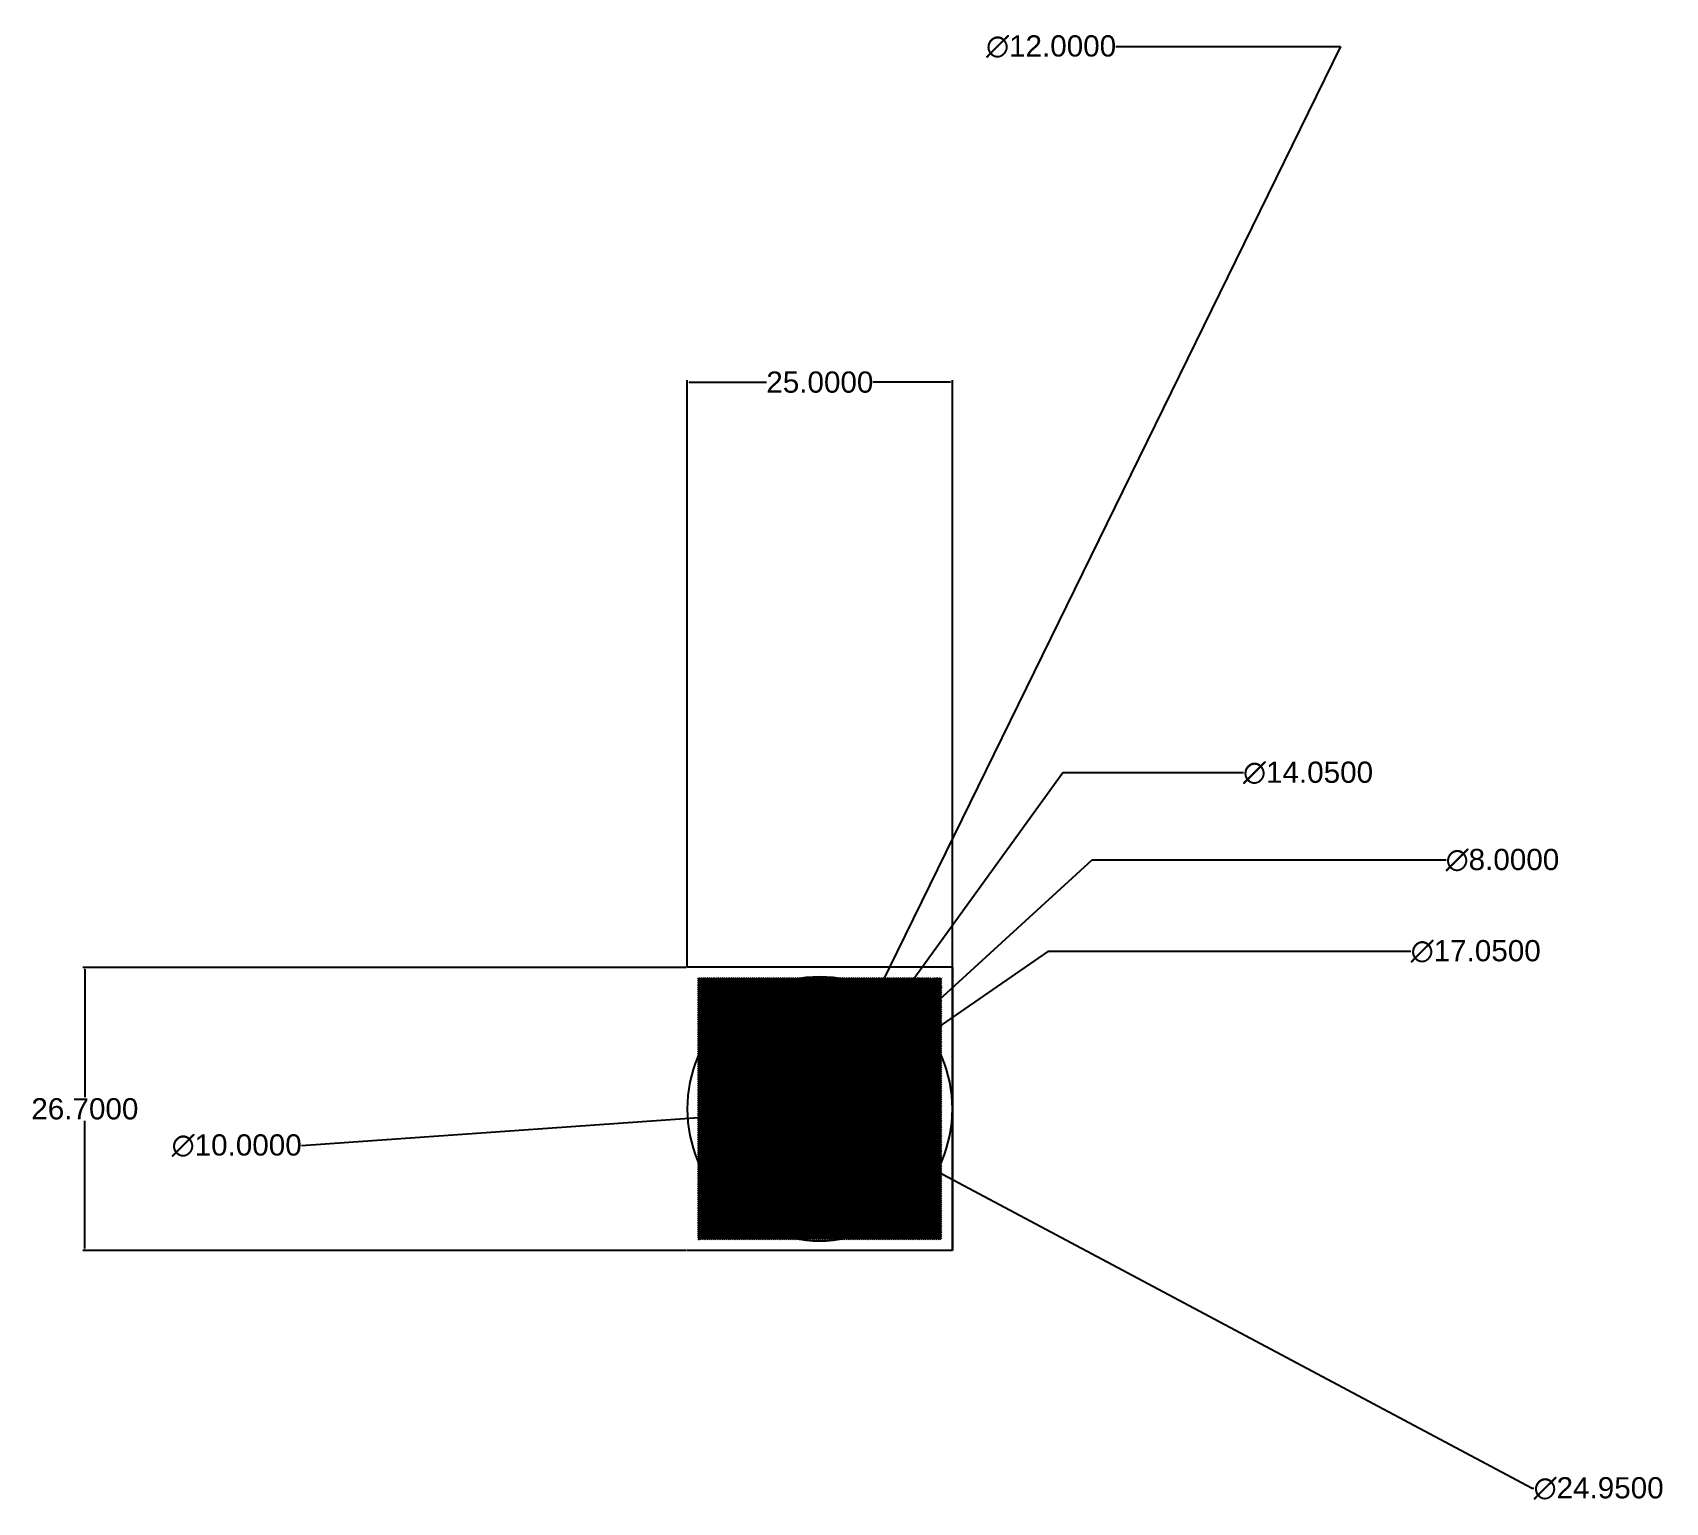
# Model space of a CAD drawing. Header units: inches. Extents: x -28 to 126, y 57 to 196.
import ezdxf

# ---------------------------------------------------------------- set-up
doc = ezdxf.new("R2010")
doc.units = ezdxf.units.IN
doc.header["$MEASUREMENT"] = 0
doc.layers.get('0').update_dxf_attribs({"true_color": 0xc2ced6})
doc.styles.get("Standard").update_dxf_attribs({"font": 'Arial.ttf'})
doc.dimstyles.get("Standard").update_dxf_attribs({"dimtxt": 2, "dimasz": 0.18, "dimexe": 0.18, "dimexo": 0.0625, "dimgap": 0.09, "dimtad": 0, "dimtih": 1, "dimtoh": 1, "dimdec": 4, "dimzin": 0, "dimdsep": 46, "dimtxsty": 'Standard', "dimcen": 0.09, "dimclrt": 40, "dimadec": 0, "dimazin": 0, "dimtfac": 1, "dimtdec": 4, "dimtofl": 0, "dimtmove": 0, "dimatfit": 3, "dimfxl": 1, "dimtolj": 1, "dimtzin": 0, "dimarcsym": 0})

# ---------------------------------------------------------------- blocks, each defined once
blk = doc.blocks.new('*D1')
at = {"color": 0, "lineweight": -2, "transparency": 16777216}
for p, q in [((46.53, 94.14), (46.71, 94.14)), ((46.62, 94.05), (46.62, 94.23)), ((113.78, 58.35), (57.78, 88.19)), ((113.96, 58.35), (113.78, 58.35))]:
    blk.add_line(p, q, dxfattribs=at)
at = {"color": 0, "transparency": 16777216}
blk.add_solid([(57.8, 88.22), (57.77, 88.17), (57.63, 88.28)], dxfattribs=at)
at = {"layer": 'Defpoints', "color": 0, "transparency": 16777216}
for p in [(35.61, 100.01, 207.21), (57.63, 88.28, 207.21)]:
    blk.add_point(p, dxfattribs=at)
at = {"color": 40, "transparency": 16777216, "insert": (120.06, 58.35), "char_height": 2, "attachment_point": 5}
blk.add_mtext('\\A1;∅24.9500', dxfattribs=at)
blk = doc.blocks.new('*D3')
at = {"color": 0, "lineweight": -2, "transparency": 16777216}
for p, q in [((95.73, 194.32), (49.34, 99.69)), ((74.53, 194.32), (95.73, 194.32)), ((46.53, 94.14), (46.71, 94.14)), ((46.62, 94.05), (46.62, 94.23))]:
    blk.add_line(p, q, dxfattribs=at)
at = {"color": 0, "transparency": 16777216}
blk.add_solid([(49.31, 99.71), (49.36, 99.68), (49.26, 99.53)], dxfattribs=at)
at = {"layer": 'Defpoints', "color": 0, "transparency": 16777216}
for p in [(49.26, 99.53, 157.76), (43.97, 88.76, 157.76)]:
    blk.add_point(p, dxfattribs=at)
at = {"color": 40, "transparency": 16777216, "insert": (68.43, 194.32), "char_height": 2, "attachment_point": 5}
blk.add_mtext('\\A1;∅12.0000', dxfattribs=at)
blk = doc.blocks.new('*D4')
at = {"color": 0, "lineweight": -2, "transparency": 16777216}
for p, q in [((46.53, 94.14), (46.71, 94.14)), ((46.62, 94.05), (46.62, 94.23)), ((-2.27, 90.68), (41.45, 93.78))]:
    blk.add_line(p, q, dxfattribs=at)
at = {"color": 0, "transparency": 16777216}
blk.add_solid([(41.45, 93.81), (41.45, 93.75), (41.63, 93.79)], dxfattribs=at)
at = {"layer": 'Defpoints', "color": 0, "transparency": 16777216}
for p in [(51.6, 94.5, 157.76), (41.63, 93.79, 157.76)]:
    blk.add_point(p, dxfattribs=at)
at = {"color": 40, "transparency": 16777216, "insert": (-8.37, 90.68), "char_height": 2, "attachment_point": 5}
blk.add_mtext('\\A1;∅10.0000', dxfattribs=at)
blk = doc.blocks.new('*D5')
at = {"color": 0, "lineweight": -2, "transparency": 16777216}
for p, q in [((69.54, 125.83), (50.84, 99.98)), ((86.56, 125.83), (69.54, 125.83)), ((46.53, 94.14), (46.71, 94.14)), ((46.62, 94.05), (46.62, 94.23))]:
    blk.add_line(p, q, dxfattribs=at)
at = {"color": 0, "transparency": 16777216}
blk.add_solid([(50.82, 100), (50.86, 99.96), (50.73, 99.84)], dxfattribs=at)
at = {"layer": 'Defpoints', "color": 0, "transparency": 16777216}
for p in [(50.73, 99.84, -8.24), (42.5, 88.45, -8.24)]:
    blk.add_point(p, dxfattribs=at)
at = {"color": 40, "transparency": 16777216, "insert": (92.66, 125.83), "char_height": 2, "attachment_point": 5}
blk.add_mtext('\\A1;∅14.0500', dxfattribs=at)
blk = doc.blocks.new('*D6')
at = {"color": 0, "lineweight": -2, "transparency": 16777216}
for p, q in [((68.11, 109), (53.78, 99.09)), ((102.36, 109), (68.11, 109)), ((46.53, 94.14), (46.71, 94.14)), ((46.62, 94.05), (46.62, 94.23))]:
    blk.add_line(p, q, dxfattribs=at)
at = {"color": 0, "transparency": 16777216}
blk.add_solid([(53.76, 99.12), (53.79, 99.07), (53.63, 98.99)], dxfattribs=at)
at = {"layer": 'Defpoints', "color": 0, "transparency": 16777216}
for p in [(53.63, 98.99, -8.24), (39.6, 89.3, -8.24)]:
    blk.add_point(p, dxfattribs=at)
at = {"color": 40, "transparency": 16777216, "insert": (108.47, 109), "char_height": 2, "attachment_point": 5}
blk.add_mtext('\\A1;∅17.0500', dxfattribs=at)
blk = doc.blocks.new('*D7')
at = {"color": 0, "lineweight": -2, "transparency": 16777216}
for p, q in [((72.28, 117.6), (49.7, 96.96)), ((105.67, 117.6), (72.28, 117.6)), ((46.53, 94.14), (46.71, 94.14)), ((46.62, 94.05), (46.62, 94.23))]:
    blk.add_line(p, q, dxfattribs=at)
at = {"color": 0, "transparency": 16777216}
blk.add_solid([(49.68, 96.99), (49.72, 96.94), (49.57, 96.84)], dxfattribs=at)
at = {"layer": 'Defpoints', "color": 0, "transparency": 16777216}
for p in [(49.57, 96.84, -8.24), (43.66, 91.45, -8.24)]:
    blk.add_point(p, dxfattribs=at)
at = {"color": 40, "transparency": 16777216, "insert": (110.99, 117.6), "char_height": 2, "attachment_point": 5}
blk.add_mtext('\\A1;∅8.0000', dxfattribs=at)
blk = doc.blocks.new('*D8')
at = {"color": 0, "lineweight": -2, "transparency": 16777216}
for p, q in [((34.12, 107.56), (34.12, 162.85)), ((34.3, 162.67), (41.58, 162.67)), ((58.94, 162.67), (51.65, 162.67)), ((59.12, 107.56), (59.12, 162.85))]:
    blk.add_line(p, q, dxfattribs=at)
at = {"color": 0, "transparency": 16777216}
for points in [[(34.3, 162.7), (34.3, 162.64), (34.12, 162.67)], [(58.94, 162.7), (58.94, 162.64), (59.12, 162.67)]]:
    blk.add_solid(points, dxfattribs=at)
at = {"layer": 'Defpoints', "color": 0, "transparency": 16777216}
for p in [(34.12, 162.67), (34.12, 107.49, 184.76), (59.12, 107.49, 184.76)]:
    blk.add_point(p, dxfattribs=at)
at = {"color": 40, "transparency": 16777216, "insert": (46.62, 162.67), "char_height": 2, "attachment_point": 5}
blk.add_mtext('\\A1;25.0000', dxfattribs=at)
blk = doc.blocks.new('*D9')
at = {"color": 0, "lineweight": -2, "transparency": 16777216}
for p, q in [((34.05, 107.49), (-22.87, 107.49)), ((-22.69, 107.31), (-22.69, 95.26)), ((-22.69, 80.97), (-22.69, 93.03)), ((34.05, 80.79), (-22.87, 80.79))]:
    blk.add_line(p, q, dxfattribs=at)
at = {"color": 0, "transparency": 16777216}
for points in [[(-22.72, 107.31), (-22.66, 107.31), (-22.69, 107.49)], [(-22.72, 80.97), (-22.66, 80.97), (-22.69, 80.79)]]:
    blk.add_solid(points, dxfattribs=at)
at = {"layer": 'Defpoints', "color": 0, "transparency": 16777216}
for p in [(-22.69, 107.49), (34.12, 107.49, 184.76), (34.12, 80.79, 184.76)]:
    blk.add_point(p, dxfattribs=at)
at = {"color": 40, "transparency": 16777216, "insert": (-22.69, 94.14), "char_height": 2, "attachment_point": 5}
blk.add_mtext('\\A1;26.7000', dxfattribs=at)

msp = doc.modelspace()

# ---------------------------------------------------------------- hatches: boundary and pattern name
h = msp.add_hatch()
h.set_pattern_fill('ANSI31', color=256, angle=270)
h.set_pattern_definition([(135, (42.83341, 100.35458), (-0.08838835, -0.08838835), [])])
h.paths.add_polyline_path([(58.11616, 106.49462), (35.11616, 106.49462), (35.11616, 81.79462), (58.11616, 81.79462)])

# ---------------------------------------------------------------- linework, layer by layer
for p, q in [((59.11616, 107.49462, 184.75682), (34.11616, 107.49462, 184.75682)), ((59.11616, 107.49462, 184.75682), (34.11616, 107.49462, 184.75682)), ((59.11616, 107.49462, 184.75682), (59.11616, 80.79462, 184.75682)), ((59.11616, 107.49462, -88.24318), (59.11616, 107.49462, 184.75682)), ((59.11616, 80.79462, 184.75682), (34.11616, 80.79462, 184.75682))]:
    msp.add_line(p, q)
at = {"extrusion": (-1, 1.83697e-16, 1.22465e-16)}
msp.add_line((59.11616, 107.49462, 184.75682), (34.11616, 107.49462, 184.75682), dxfattribs=at)
at = {"extrusion": (1, -1.83697e-16, -1.83697e-16)}
for p, q in [((59.11616, 94.14462, 184.75682), (59.11616, 98.99462, 184.75682)), ((59.11616, 80.79462, 184.75682), (59.11616, 94.14462, 184.75682)), ((59.11616, 94.14462, 184.75682), (59.11616, 89.29462, 184.75682)), ((59.11616, 94.14462, 154.75682), (59.11616, 94.14462, 154.75682)), ((59.11616, 94.14462, 154.75682), (59.11616, 94.14462, 154.75682)), ((59.11616, 94.14462, -37.24318), (59.11616, 94.14462, -37.24318)), ((59.11616, 94.14462, -37.24318), (59.11616, 94.14462, -37.24318))]:
    msp.add_line(p, q, dxfattribs=at)
at = {"extrusion": (1, -1.83697e-16, -1.83697e-16), "elevation": 59.11616}
msp.add_lwpolyline([(80.79462, 184.75682), (80.79462, -88.24318), (107.49462, -88.24318), (107.49462, 184.75682)], close=True, dxfattribs=at)
msp.add_lwpolyline([(80.79462, 184.75682), (80.79462, -88.24318), (107.49462, -88.24318), (107.49462, 184.75682)], close=True, dxfattribs=at)
msp.add_lwpolyline([(94.14462, 154.75682, 0.414213562), (89.29462, 149.90682), (89.29462, -32.39318, 0.414213562), (94.14462, -37.24318, 0.414213562), (98.99462, -32.39318), (98.99462, 149.90682, 0.414213562)], format="xyb", close=True, dxfattribs=at)
at = {"color": 2}
for centre, radius in [((46.61616, 94.14462, 199.75682), 12.475), ((46.61616, 94.14462, 184.75682), 4)]:
    msp.add_circle(centre, radius, dxfattribs=at)
at = {"extrusion": (-1.22465e-16, 2.24964e-32, -1)}
for radius in [7.025, 4]:
    msp.add_circle((-46.61616, 94.14462, 88.24318), radius, dxfattribs=at)
for centre, radius in [((46.61616, 94.14462, -8.24318), 7.025), ((46.61616, 94.14462, 184.75682), 6), ((46.61616, 94.14462, 184.75682), 6), ((46.61616, 94.14462, 184.75682), 5), ((46.61616, 94.14462, 184.75682), 5), ((46.61616, 94.14462, 184.75682), 5), ((46.61616, 94.14462, 184.75682), 5)]:
    msp.add_circle(centre, radius)

# ---------------------------------------------------------------- dimensions: what is measured, and where the dimension line sits
at = {"color": 40}
for p1, p2, picture, middle in [((43.97497, 88.75721, 157.75682), (49.25734, 99.53203, 157.75682), '*D3', (68.42535, 194.32399)), ((42.49746, 88.45367, -8.24318), (50.73486, 99.83557, -8.24318), '*D5', (92.66292, 125.82611)), ((43.66345, 91.44619, -8.24318), (49.56887, 96.84304, -8.24318), '*D7', (110.99199, 117.59616)), ((39.60281, 89.29812, -8.24318), (53.62951, 98.99112, -8.24318), '*D6', (108.46568, 108.99506)), ((35.60673, 100.01131, 207.20682), (57.62559, 88.27793, 207.20682), '*D1', (120.06403, 58.35386)), ((51.60368, 94.4976, 157.75682), (41.62863, 93.79163, 157.75682), '*D4', (-2.26703, 90.685))]:
    dim = msp.add_diameter_dim_2p(p1=p1, p2=p2, dimstyle='Standard', dxfattribs=at)
    dim.commit()
    dim.dimension.update_dxf_attribs({"geometry": picture, "text_midpoint": middle, "dimtype": 163})
dim = msp.add_linear_dim(base=(34.11616, 162.66662), p1=(59.11616, 107.49462, 184.75682), p2=(34.11616, 107.49462, 184.75682), dimstyle='Standard', dxfattribs=at)
dim.commit()
dim.dimension.update_dxf_attribs({"geometry": '*D8', "text_midpoint": (46.61616, 162.66662)})
dim = msp.add_aligned_dim(p1=(34.11616, 80.79462, 184.75682), p2=(34.11616, 107.49462, 184.75682), distance=56.80626, dimstyle='Standard', dxfattribs=at)
dim.commit()
dim.dimension.update_dxf_attribs({"geometry": '*D9', "text_midpoint": (-22.6901, 94.14462)})

doc.saveas('drawing.dxf')
